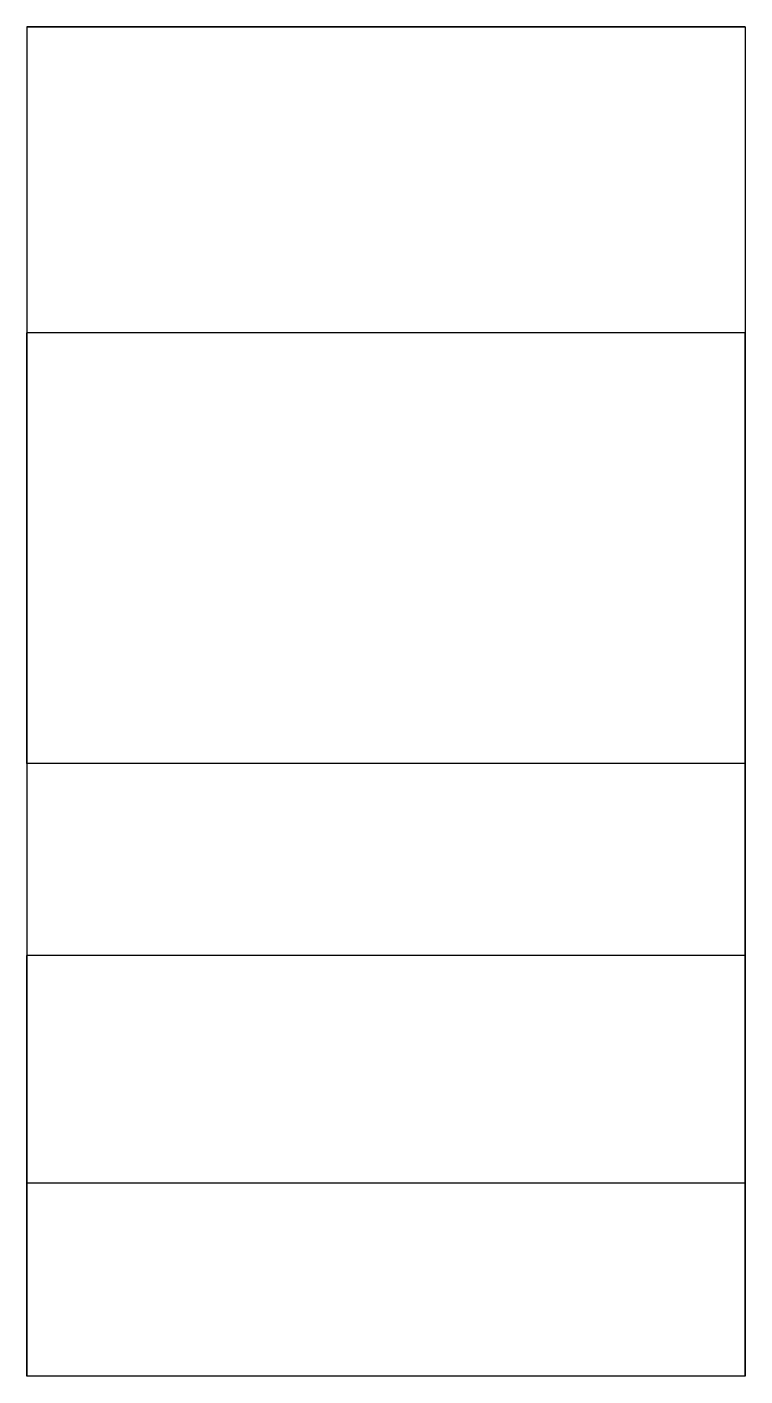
# Model space of a CAD drawing. Header units: inches. Extents: x -25.1 to -4.6, y 1.6 to 40.1.
import ezdxf

# ---------------------------------------------------------------- set-up
doc = ezdxf.new("R2010")
doc.units = ezdxf.units.IN
doc.header["$MEASUREMENT"] = 0

msp = doc.modelspace()

# ---------------------------------------------------------------- linework, layer by layer
for p, q in [((-4.628, 40.138), (-25.128, 40.138)), ((-25.128, 40.138, -73), (-4.628, 40.138, -73)), ((-25.128, 40.138, -34), (-25.128, 40.138, -41.5)), ((-4.628, 40.138), (-4.628, 19.114, 4.5)), ((-4.628, 13.638, -34), (-4.628, 31.406, -4.428)), ((-4.628, 31.406, -4.428), (-4.628, 19.114, -1.802)), ((-25.128, 19.114, -1.802), (-25.128, 19.114, 4.5)), ((-4.628, 19.114, 4.5), (-4.628, 19.114, -1.802)), ((-4.628, 7.138, -41.5), (-4.628, 13.638, -41.5)), ((-4.628, 13.638, -41.5), (-4.628, 13.638, -34)), ((-4.628, 13.638, -34), (-4.628, 1.638, -36)), ((-4.628, 13.638, -41.5), (-4.628, 13.638, -34)), ((-4.628, 7.138, -41.5), (-4.628, 1.638, -41.5)), ((-4.628, 1.638, -41.5), (-4.628, 1.638, -36))]:
    msp.add_line(p, q)
at = {"color": 1}
for p, q in [((-25.128, 40.138), (-25.128, 40.138, -73)), ((-25.128, 40.138, -73), (-25.128, 40.138, -41.5)), ((-4.628, 40.138), (-25.128, 40.138)), ((-25.128, 40.138), (-25.128, 40.138, -73)), ((-25.128, 40.138, -73), (-4.628, 40.138, -73)), ((-25.128, 40.138, -73), (-25.128, 7.138, -73)), ((-25.128, 40.138), (-25.128, 19.114, 4.5)), ((-4.628, 40.138, -73), (-4.628, 40.138)), ((-4.628, 40.138, -73), (-4.628, 7.138, -73)), ((-4.628, 40.138), (-4.628, 19.114, 4.5)), ((-25.128, 19.114, -1.802), (-25.128, 31.406, -4.428)), ((-4.628, 31.406, -4.428), (-25.128, 31.406, -4.428)), ((-25.128, 31.406, -4.428), (-25.128, 13.638, -34)), ((-4.628, 19.114, -1.802), (-4.628, 31.406, -4.428)), ((-4.628, 31.406, -4.428), (-4.628, 13.638, -34)), ((-4.628, 19.114, 4.5), (-25.128, 19.114, 4.5)), ((-4.628, 19.114, -1.802), (-25.128, 19.114, -1.802)), ((-4.628, 19.114, 4.5), (-4.628, 19.114, -1.802)), ((-25.128, 7.138, -41.5), (-25.128, 13.638, -41.5)), ((-25.128, 13.638, -34), (-25.128, 13.638, -41.5)), ((-4.628, 13.638, -34), (-25.128, 13.638, -34)), ((-25.128, 13.638, -34), (-25.128, 1.638, -36)), ((-4.628, 13.638, -34), (-4.628, 1.638, -36)), ((-4.628, 1.638, -41.5), (-4.628, 13.638, -41.5)), ((-4.628, 13.638, -34), (-4.628, 13.638, -41.5)), ((-4.628, 13.638, -41.5), (-4.628, 7.138, -41.5)), ((-4.628, 7.138, -73), (-25.128, 7.138, -73)), ((-25.128, 7.138, -73), (-25.128, 7.138, -41.5)), ((-25.128, 1.638, -41.5), (-25.128, 7.138, -41.5)), ((-4.628, 7.138, -73), (-4.628, 7.138, -41.5)), ((-4.628, 7.138, -73), (-4.628, 7.138, -41.5)), ((-4.628, 7.138, -41.5), (-4.628, 7.138, -73)), ((-4.628, 1.638, -41.5), (-25.128, 1.638, -41.5)), ((-4.628, 1.638, -36), (-25.128, 1.638, -36)), ((-25.128, 1.638, -41.5), (-25.128, 1.638, -36)), ((-4.628, 1.638, -36), (-4.628, 1.638, -41.5))]:
    msp.add_line(p, q, dxfattribs=at)

doc.saveas('drawing.dxf')
